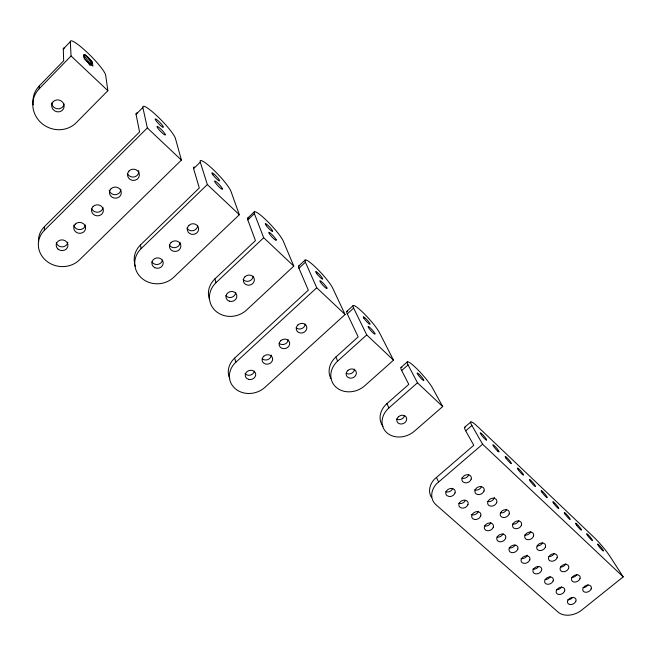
<?xml version="1.0" encoding="UTF-8"?>
<svg xmlns="http://www.w3.org/2000/svg" width="656" height="656" viewBox="0 0 656 656"><rect width="100%" height="100%" fill="white"/><g stroke="black" fill="none" stroke-linecap="round" stroke-linejoin="round"><path stroke-width="0.98" d="M136.063 114.308L142.869 107.494A23.255 3.583 45.9 0 1 157.522 116.407A23.255 3.583 45.9 0 1 175.455 138.506L181.4 160.08L79.433 259.932A23.657 21.5 6.9 0 1 46.117 260.703A23.657 21.5 6.9 0 1 44.378 230.322L44.436 226.648L139.564 131.954L136.063 114.308A23.214 3.747 45.8 0 1 137.26 113.029M39.155 88.814L39.245 85.944L63.665 60.795L63.288 48.962L70.307 41.713A24.854 3.862 45.2 0 1 87.428 52.652A24.854 3.862 45.2 0 1 105.714 75.358L107.863 90.7L76.276 122.68A25.264 23.772 25.6 0 1 41.057 122.762A25.264 23.772 25.6 0 1 39.155 88.814L71.053 55.973L70.307 41.713M452.738 488.285L452.492 488.917A4.822 3.854 -25.5 0 1 447.048 491.984L445.719 491.68M468.761 474.665L468.515 475.297A4.846 3.879 -26.6 0 1 463.046 478.38L461.717 478.076M465.44 500.389L465.391 500.503A4.789 3.788 -25.8 0 1 458.675 503.25M481.578 486.408L481.332 487.031A4.805 3.813 -26.8 0 1 474.591 489.786M478.339 511.295L478.093 511.901A4.748 3.731 -26 0 1 471.426 514.624M490.836 522.52L490.59 523.127A4.715 3.665 -26.2 0 1 484.595 526.014M506.612 509.343L506.358 509.95A4.731 3.69 -27.2 0 1 500.339 512.853M503.136 533.574L502.89 534.173A4.674 3.608 -26.4 0 1 496.936 537.034M518.83 520.536L518.584 521.135A4.699 3.633 -27.3 0 1 512.607 524.013M515.05 544.939L515.001 545.046A4.641 3.551 -26.5 0 1 509.089 547.883M530.86 531.557L530.606 532.147A4.666 3.575 -27.4 0 1 524.677 535.001M527.17 555.173L526.924 555.755A4.608 3.501 -26.7 0 1 521.061 558.568M542.496 542.881L542.455 542.996A4.625 3.518 -27.6 0 1 537.207 545.907M554.164 553.566L554.115 553.672A4.592 3.46 -27.7 0 1 548.908 556.559M565.857 563.611L565.595 564.185A4.559 3.411 -27.8 0 1 560.421 567.046M561.667 586.808L561.618 586.915A4.51 3.337 -27.1 0 1 556.501 589.736M576.96 574.435L576.911 574.541A4.526 3.354 -27.9 0 1 571.77 577.378M83.542 56.088L84.936 54.661L89.167 58.335L92.389 62.353L92.89 66.108L89.314 63.87L84.542 58.605L83.73 54.473L84.936 54.661M83.747 57.441L85.829 55.301M84.099 59.015L86.887 56.162M85.239 60.049L88.019 57.195M86.387 61.18L89.167 58.335M87.461 62.336L90.241 59.491M88.396 63.443L91.184 60.598M89.126 64.419L91.914 61.566M89.601 65.198L92.389 62.353M90.495 65.026L92.586 62.886M44.378 230.322L147.329 127.936L142.869 107.494M193.594 168.674L200.285 162.147A22.279 3.419 46.5 0 1 213.2 169.543A22.279 3.419 46.5 0 1 230.961 191.347L239.325 214.725L173.733 277.283A22.763 20.885 -5.3 0 1 141.63 278.128A22.763 20.885 -5.3 0 1 141.097 248.64L140.507 244.926L199.309 187.96L193.594 168.674A22.247 3.575 46.4 0 1 194.315 167.009M141.097 248.64L207.337 184.541L200.285 162.147M247.804 217.981L254.348 211.757M247.788 219.883L254.372 213.626A21.451 3.255 47 0 1 265.713 219.67A21.451 3.255 47 0 1 283.31 241.17L293.79 266.106L246.566 310.042A22.042 19.934 -15 0 1 215.644 311.026A22.042 19.934 -15 0 1 216.004 282.703L214.938 278.857L255.455 240.596L247.788 219.883A21.418 3.403 47 0 1 248.895 217.989M216.004 282.703L263.696 237.718L254.372 213.626M298.644 266.065L305.073 260.088M298.931 268.214L305.401 262.203A20.738 3.091 47.5 0 1 315.331 267.033A20.738 3.091 47.5 0 1 332.74 288.23L345.089 314.503L264.95 387.36A21.246 18.507 -15.8 0 1 235.233 388.672A21.246 18.507 -15.8 0 1 235.807 362.276L234.659 358.078L308.32 290.157L298.931 268.214A20.705 3.231 47.5 0 1 299.505 265.893M235.807 362.276L316.733 287.754L305.401 262.203M465.252 427.179A19.172 2.739 49.1 0 0 465.703 430.828L473.788 445.285L434.247 479.364A19.303 15.416 -25.5 0 0 431.476 497.404M471.894 425.498L482.595 444.219L436.437 483.898A19.409 15.457 -25.5 0 0 436.027 504.792L558.026 612.056A17.999 13.186 -27.2 0 0 581.839 609.998L623.2 576.87L610.244 556.764A18.163 2.198 49.8 0 0 593.934 537.272L477.822 426.777A19.196 2.624 49 0 0 471.894 425.498L465.703 430.828M346.844 311.338L353.166 305.589M347.27 313.896L353.633 308.115A20.123 2.936 48 0 1 362.284 311.846A20.123 2.936 48 0 1 379.504 332.74L393.51 360.177L364.695 385.802A20.853 17.917 -23.7 0 1 335.938 387.089A20.853 17.917 -23.7 0 1 337.635 361.12L335.88 357.003L358.176 336.897L347.27 313.896A20.098 3.067 48 0 1 347.754 311.28M337.635 361.12L366.737 334.921L353.633 308.115M401.037 367.434L407.335 361.858M401.685 370.533L408.032 364.908A19.86 2.854 48.5 0 1 415.437 367.409A19.86 2.854 48.5 0 1 432.739 388.352L442.685 406.572L414.412 431.164A20.254 16.859 -25.3 0 1 386.72 432.616A20.254 16.859 -25.3 0 1 388.926 407.917L386.917 403.637L408.795 384.359L401.685 370.533A19.836 2.977 48.5 0 1 401.972 367.45M388.926 407.917L417.478 382.792L408.032 364.908M464.727 427.212L470.86 421.931M71.053 55.973L107.863 90.7M147.329 127.936L181.4 160.08M207.337 184.541L239.325 214.725M263.696 237.718L293.79 266.106M316.733 287.754L345.089 314.503M366.737 334.921L393.51 360.177M417.478 382.792L442.685 406.572M482.595 444.219L623.2 576.87M436.355 477.306L438.561 481.824M404.44 415.74A5.035 4.198 -25.3 0 1 402.858 418.208L402.235 418.684A5.035 4.198 -25.3 0 1 396.511 418.987M383.022 426.375A20.131 16.802 -25.3 0 1 386.917 403.637M64.009 103.853A6.273 5.904 26.1 0 1 62.443 107.141L61.738 107.756A6.273 5.904 26.1 0 1 51.644 102.967M33.177 104.919A25.092 23.616 26.1 0 1 39.245 85.944M63.288 48.962A24.813 4.026 45.1 0 1 64.583 48.019M102.967 207.542A5.888 5.469 6.5 0 1 101.442 210.584L100.762 211.15A5.888 5.469 6.5 0 1 91.619 208.6M85.321 224.942A5.879 5.412 6.9 0 1 83.812 227.952L83.14 228.518A5.879 5.412 6.9 0 1 73.734 225.197M120.811 189.125A5.896 5.535 5.9 0 1 119.212 193.061L118.531 193.635A5.896 5.535 5.9 0 1 109.142 190.191M38.474 242.089A23.501 21.386 7.2 0 1 44.436 226.648M138.67 170.544A5.896 5.601 5 0 1 137.137 175.39L136.448 175.972A5.896 5.601 5 0 1 127.313 173.307M56.252 242.49A5.871 5.346 7.2 0 0 61.361 246.812A5.871 5.346 7.2 0 0 67.338 243.811L67.65 243.023A5.871 5.346 7.2 0 0 67.822 242.203M288.189 339.603A5.314 4.682 -19.3 0 1 286.524 343.014L285.885 343.523A5.314 4.682 -19.3 0 1 279.12 343.318M229.772 378.668A21.115 18.434 -15.8 0 1 234.659 358.078M305.237 324.007A5.33 4.723 -21.4 0 1 303.539 327.451L302.9 327.967A5.33 4.723 -21.4 0 1 296.127 327.738M254.405 371.173A5.281 4.608 -15.8 0 1 254.2 371.886L253.864 372.575A5.281 4.608 -15.8 0 1 244.975 373.6M271.272 355.076A5.297 4.649 -17.5 0 1 269.641 358.463L269.001 358.971A5.297 4.649 -17.5 0 1 262.244 358.783M162.442 259.965A5.65 5.191 -5.1 0 1 162.245 260.76L161.917 261.523A5.65 5.191 -5.1 0 1 156.94 264.491A5.65 5.191 -5.1 0 1 151.864 261.801M180.006 242.343A5.666 5.248 -7.1 0 1 178.375 246.09L177.71 246.64A5.666 5.248 -7.1 0 1 169.338 244.991M197.653 225.393A5.674 5.305 -9.7 0 1 195.996 229.174L195.316 229.731A5.674 5.305 -9.7 0 1 186.952 228.042M135.464 266.32A22.607 20.779 -5.1 0 1 134.939 264.77M134.554 263.179A22.607 20.779 -5.1 0 1 140.507 244.926M235.693 292.404A5.478 4.961 -14.9 0 1 235.406 293.954L235.069 294.692A5.478 4.961 -14.9 0 1 225.82 295.667M209.453 299.448A21.902 19.844 -14.9 0 1 214.938 278.857M253.036 276.16A5.494 5.002 -17.3 0 1 251.363 279.768L250.699 280.301A5.494 5.002 -17.3 0 1 243.122 279.423M330.862 378.528A20.73 17.843 -23.7 0 1 335.88 357.003M354.502 369.164A5.182 4.461 -23.7 0 1 352.805 372.469L352.165 372.961A5.182 4.461 -23.7 0 1 346.229 373.231M588.047 584.742A4.494 3.305 -27.9 0 1 582.946 587.555M494.337 497.338A4.772 3.747 -27 0 1 494.198 497.961L493.943 498.585A4.772 3.747 -27 0 1 487.884 501.512M550.228 576.69A4.543 3.395 -27 0 1 545.079 579.535M538.666 566.3A4.576 3.444 -26.8 0 1 532.844 569.088M572.491 597.526A4.477 3.288 -27.2 0 1 567.752 599.789M455.018 492.828L454.772 493.46A4.854 3.862 -25.5 0 1 449.303 496.543L446.867 495.583A4.854 3.862 -25.5 0 1 446.203 491.541L446.547 490.934A4.854 3.862 -25.5 0 1 454.124 489.417L454.542 489.868A4.854 3.862 -25.5 0 1 455.018 492.828M471.147 479.142L470.893 479.782A4.871 3.887 -26.6 0 1 465.399 482.882L462.972 481.898A4.871 3.887 -26.6 0 1 462.332 477.814L462.685 477.207A4.871 3.887 -26.6 0 1 470.278 475.69L470.696 476.149A4.871 3.887 -26.6 0 1 471.147 479.142M467.974 504.456L467.728 505.071A4.813 3.797 -25.7 0 1 460.397 507.555L459.897 507.186A4.813 3.797 -25.7 0 1 459.257 503.201L459.61 502.594A4.813 3.797 -25.7 0 1 467.113 501.086L467.523 501.528A4.813 3.797 -25.7 0 1 467.974 504.456M484.021 490.918L483.767 491.549A4.838 3.821 -26.8 0 1 476.412 494.034L475.912 493.656A4.838 3.821 -26.8 0 1 475.313 489.63L475.666 489.023A4.838 3.821 -26.8 0 1 483.185 487.515L483.587 487.966A4.838 3.821 -26.8 0 1 484.021 490.918M480.725 515.895L480.479 516.502A4.772 3.739 -26 0 1 473.206 518.962L472.714 518.601A4.772 3.739 -26 0 1 472.107 514.673L472.459 514.083A4.772 3.739 -26 0 1 479.897 512.574L480.299 513.008A4.772 3.739 -26 0 1 480.725 515.895M496.682 502.504L496.436 503.127A4.797 3.764 -27 0 1 489.138 505.587L488.646 505.218A4.797 3.764 -27 0 1 488.072 501.25L488.425 500.651A4.797 3.764 -27 0 1 495.879 499.15L496.28 499.593A4.797 3.764 -27 0 1 496.682 502.504M493.271 527.145L493.025 527.752A4.74 3.682 -26.2 0 1 485.809 530.196L485.325 529.843A4.74 3.682 -26.2 0 1 484.751 525.964L485.104 525.374A4.74 3.682 -26.2 0 1 492.467 523.873L492.869 524.308A4.74 3.682 -26.2 0 1 493.271 527.145M509.146 513.91L508.892 514.517A4.756 3.698 -27.1 0 1 501.66 516.969L501.176 516.608A4.756 3.698 -27.1 0 1 500.635 512.689L500.987 512.098A4.756 3.698 -27.1 0 1 508.367 510.598L508.761 511.032A4.756 3.698 -27.1 0 1 509.146 513.91M505.628 538.223L505.374 538.822A4.707 3.624 -26.4 0 1 498.224 541.249L497.74 540.897A4.707 3.624 -26.4 0 1 497.199 537.075L497.551 536.493A4.707 3.624 -26.4 0 1 504.849 535.001L505.243 535.427A4.707 3.624 -26.4 0 1 505.628 538.223M521.413 525.128L521.159 525.735A4.723 3.641 -27.3 0 1 513.984 528.162L513.509 527.809A4.723 3.641 -27.3 0 1 513 523.947L513.353 523.357A4.723 3.641 -27.3 0 1 520.667 521.864L521.053 522.299A4.723 3.641 -27.3 0 1 521.413 525.128M517.781 549.129L517.535 549.72A4.666 3.567 -26.5 0 1 510.434 552.131L509.966 551.786A4.666 3.567 -26.5 0 1 509.45 548.014L509.802 547.44A4.666 3.567 -26.5 0 1 517.035 545.948L517.42 546.366A4.666 3.567 -26.5 0 1 517.781 549.129M533.492 536.173L533.238 536.772A4.69 3.583 -27.4 0 1 526.12 539.183L525.653 538.83A4.69 3.583 -27.4 0 1 525.169 535.025L525.522 534.443A4.69 3.583 -27.4 0 1 532.77 532.959L533.148 533.377A4.69 3.583 -27.4 0 1 533.492 536.173M529.753 559.871L529.507 560.454A4.633 3.51 -26.7 0 1 522.463 562.848L521.996 562.504A4.633 3.51 -26.7 0 1 521.512 558.781L521.864 558.223A4.633 3.51 -26.7 0 1 529.031 556.731L529.408 557.141A4.633 3.51 -26.7 0 1 529.753 559.871M545.382 547.047L545.128 547.637A4.649 3.526 -27.5 0 1 538.068 550.031L537.6 549.687A4.649 3.526 -27.5 0 1 537.149 545.931L537.502 545.357A4.649 3.526 -27.5 0 1 544.685 543.873L545.054 544.291A4.649 3.526 -27.5 0 1 545.382 547.047M541.544 570.441L541.29 571.015A4.6 3.452 -26.8 0 1 534.304 573.393L533.845 573.065A4.6 3.452 -26.8 0 1 533.385 569.392L533.738 568.834A4.6 3.452 -26.8 0 1 540.847 567.342L541.216 567.752A4.6 3.452 -26.8 0 1 541.544 570.441M557.083 557.756L556.829 558.338A4.617 3.469 -27.6 0 1 549.826 560.716L549.367 560.38A4.617 3.469 -27.6 0 1 548.941 556.665L549.293 556.108A4.617 3.469 -27.6 0 1 556.411 554.623L556.78 555.033A4.617 3.469 -27.6 0 1 557.083 557.756M553.147 580.855L552.893 581.421A4.567 3.403 -26.9 0 1 545.964 583.783L545.513 583.455A4.567 3.403 -26.9 0 1 545.079 579.83L545.431 579.281A4.567 3.403 -26.9 0 1 552.475 577.797L552.844 578.198A4.567 3.403 -26.9 0 1 553.147 580.855M568.613 568.293L568.35 568.875A4.584 3.419 -27.7 0 1 561.405 571.237L560.954 570.9A4.584 3.419 -27.7 0 1 560.552 567.243L560.905 566.686A4.584 3.419 -27.7 0 1 567.965 565.21L568.326 565.611A4.584 3.419 -27.7 0 1 568.613 568.293M564.578 591.105L564.324 591.671A4.535 3.346 -27.1 0 1 557.452 594.016L557.01 593.688A4.535 3.346 -27.1 0 1 556.6 590.113L556.944 589.572A4.535 3.346 -27.1 0 1 563.93 588.088L564.291 588.489A4.535 3.346 -27.1 0 1 564.578 591.105M579.961 578.682L579.707 579.248A4.551 3.362 -27.8 0 1 572.811 581.593L572.368 581.265A4.551 3.362 -27.8 0 1 571.991 577.657L572.344 577.108A4.551 3.362 -27.8 0 1 579.338 575.632L579.699 576.034A4.551 3.362 -27.8 0 1 579.961 578.682M575.837 601.208L575.583 601.765A4.502 3.296 -27.2 0 1 568.76 604.094L568.326 603.774A4.502 3.296 -27.2 0 1 567.94 600.24L568.293 599.707A4.502 3.296 -27.2 0 1 575.214 598.231L575.566 598.616A4.502 3.296 -27.2 0 1 575.837 601.208M591.138 588.908L590.884 589.465A4.518 3.313 -27.9 0 1 584.045 591.802L583.61 591.474A4.518 3.313 -27.9 0 1 583.258 587.907L583.602 587.366A4.518 3.313 -27.9 0 1 590.539 585.898L590.892 586.292A4.518 3.313 -27.9 0 1 591.138 588.908M53.234 101.664L52.644 102.385A6.314 5.945 25.6 0 0 61.812 110.741L62.517 110.126A6.314 5.945 25.6 0 0 62.066 101.623A6.314 5.945 25.6 0 0 53.234 101.664M75.309 224.106L74.735 224.77A5.92 5.437 6.6 0 0 75.678 231.798A5.92 5.437 6.6 0 0 83.353 232.183L84.034 231.617A5.92 5.437 6.6 0 0 83.673 223.917A5.92 5.437 6.6 0 0 75.309 224.106M93.095 206.517L92.521 207.189A5.929 5.502 6.1 0 0 93.414 214.299A5.929 5.502 6.1 0 0 101.098 214.709L101.778 214.135A5.929 5.502 6.1 0 0 101.475 206.353A5.929 5.502 6.1 0 0 93.095 206.517M111.036 188.78L110.454 189.461A5.937 5.568 5.4 0 0 118.99 197.087L119.679 196.513A5.937 5.568 5.4 0 0 119.425 188.633A5.937 5.568 5.4 0 0 111.036 188.78M129.125 170.896L128.543 171.577A5.937 5.633 4.5 0 0 137.03 179.318L137.727 178.735A5.937 5.633 4.5 0 0 137.53 170.773A5.937 5.633 4.5 0 0 129.125 170.896M171.101 242.523L170.527 243.171A5.699 5.273 -7.3 0 0 171.175 249.993A5.699 5.273 -7.3 0 0 178.547 250.338L179.219 249.788A5.699 5.273 -7.3 0 0 179.162 242.318A5.699 5.273 -7.3 0 0 171.101 242.523M188.887 225.41L188.305 226.066A5.715 5.33 -9.9 0 0 196.275 233.339L196.956 232.782A5.715 5.33 -9.9 0 0 196.948 225.221A5.715 5.33 -9.9 0 0 188.887 225.41M245.057 276.66L244.483 277.283A5.527 5.027 -17.4 0 0 244.909 283.835A5.527 5.027 -17.4 0 0 251.994 284.13L252.658 283.597A5.527 5.027 -17.4 0 0 252.814 276.414A5.527 5.027 -17.4 0 0 245.057 276.66M263.753 356.282L263.195 356.872A5.33 4.666 -17.5 0 0 263.556 362.957A5.33 4.666 -17.5 0 0 270.354 363.145L271.002 362.637A5.33 4.666 -17.5 0 0 271.207 355.954A5.33 4.666 -17.5 0 0 263.753 356.282M280.793 340.669L280.235 341.259A5.346 4.707 -19.3 0 0 280.547 347.418A5.346 4.707 -19.3 0 0 287.353 347.623L288 347.114A5.346 4.707 -19.3 0 0 288.255 340.357A5.346 4.707 -19.3 0 0 280.793 340.669M297.963 324.933L297.398 325.532A5.363 4.74 -21.4 0 0 297.66 331.756A5.363 4.74 -21.4 0 0 304.474 331.977L305.13 331.46A5.363 4.74 -21.4 0 0 305.442 324.638A5.363 4.74 -21.4 0 0 297.963 324.933M347.877 370.468L347.327 371.042A5.215 4.477 -23.7 0 0 347.45 376.97A5.215 4.477 -23.7 0 0 354.01 377.134L354.642 376.642A5.215 4.477 -23.7 0 0 355.085 370.132A5.215 4.477 -23.7 0 0 347.877 370.468M398.569 416.716L398.028 417.265A5.068 4.215 -25.3 0 0 398.012 422.899A5.068 4.215 -25.3 0 0 404.317 423.005L404.941 422.53A5.068 4.215 -25.3 0 0 405.515 416.339A5.068 4.215 -25.3 0 0 398.569 416.716M486.227 439.996L484.817 438.872A4.797 0.656 49 0 1 481.488 435.108L481.119 434.592A4.797 0.656 49 0 1 481.996 433.985L482.455 434.436A4.797 0.656 49 0 1 484.874 437.175L485.301 437.724A4.797 0.656 49 0 1 486.227 439.996M602.544 550.474L602.183 550.146A4.543 0.549 49.8 0 1 599.084 546.645L598.69 546.128A4.543 0.549 49.8 0 1 598.854 544.947L599.256 545.341A4.543 0.549 49.8 0 1 601.511 547.891L601.937 548.424A4.543 0.549 49.8 0 1 602.544 550.474M497.822 451.18L497.396 450.795A4.772 0.648 49.1 0 1 494.091 447.064L493.714 446.547A4.772 0.648 49.1 0 1 494.509 445.875L494.968 446.318A4.772 0.648 49.1 0 1 497.371 449.032L497.789 449.581A4.772 0.648 49.1 0 1 497.822 451.18M363.924 318.258L363.637 317.816A5.027 0.73 48 0 1 365.581 318.349A5.027 0.73 48 0 1 370.033 323.9L370.082 324.121A5.027 0.73 48 0 1 367.754 322.703A5.027 0.73 48 0 1 363.924 318.258M423.563 379.644L423.325 379.242A4.961 0.713 48.5 0 0 419.225 374.387A4.961 0.713 48.5 0 0 417.232 373.453L417.388 373.781A4.961 0.713 48.5 0 0 421.734 379.061A4.961 0.713 48.5 0 0 423.563 379.644M374.83 333.404L374.609 333.01A5.109 0.754 48 0 0 370.435 328.066A5.109 0.754 48 0 0 368.147 326.877L368.278 327.188A5.109 0.754 48 0 0 372.674 332.551A5.109 0.754 48 0 0 374.83 333.404M326.901 287.935L326.704 287.558A5.264 0.795 47.6 0 0 322.465 282.515A5.264 0.795 47.6 0 0 319.866 281.071L319.98 281.358A5.264 0.795 47.6 0 0 324.425 286.795A5.264 0.795 47.6 0 0 326.901 287.935M276.184 239.809L276.012 239.448A5.445 0.845 47.1 0 0 271.699 234.315A5.445 0.845 47.1 0 0 268.763 232.577L268.845 232.847A5.445 0.845 47.1 0 0 273.339 238.358A5.445 0.845 47.1 0 0 276.184 239.809M222.409 188.789L222.261 188.444A5.658 0.886 46.5 0 0 217.882 183.213A5.658 0.886 46.5 0 0 214.578 181.154L214.627 181.4A5.658 0.886 46.5 0 0 219.161 186.993A5.658 0.886 46.5 0 0 222.409 188.789M165.304 134.603L165.189 134.283A5.904 0.927 45.9 0 0 160.736 128.953A5.904 0.927 45.9 0 0 157.014 126.534L157.03 126.747A5.904 0.927 45.9 0 0 161.597 132.422A5.904 0.927 45.9 0 0 165.304 134.603M57.859 248.944A5.912 5.371 6.9 0 0 67.757 246.779A5.912 5.371 6.9 0 0 60.549 240.006A5.912 5.371 6.9 0 0 57.859 248.944M156.554 121.393A5.814 0.894 45.9 0 0 163.295 127.338A5.814 0.894 45.9 0 0 158.022 120.671A5.814 0.894 45.9 0 0 156.554 121.393M248.493 379.357A5.314 4.625 -15.8 0 0 255.709 373.953A5.314 4.625 -15.8 0 0 247.271 371.419A5.314 4.625 -15.8 0 0 248.493 379.357M316.84 273.732A5.182 0.771 47.5 0 0 322.654 279.153A5.182 0.771 47.5 0 0 318.037 273.06A5.182 0.771 47.5 0 0 316.84 273.732M212.88 174.816A5.568 0.853 46.5 0 0 219.448 180.949A5.568 0.853 46.5 0 0 214.914 174.84A5.568 0.853 46.5 0 0 212.88 174.816M154.767 267.673A5.691 5.223 -5.3 0 0 163.237 262.925A5.691 5.223 -5.3 0 0 154.644 258.628A5.691 5.223 -5.3 0 0 154.767 267.673M266.361 225.705A5.363 0.812 47 0 0 272.535 231.47A5.363 0.812 47 0 0 267.951 225.361A5.363 0.812 47 0 0 266.361 225.705M229.362 301.219A5.51 4.986 -15 0 0 236.832 295.52A5.51 4.986 -15 0 0 228.034 292.683A5.51 4.986 -15 0 0 229.362 301.219M565.193 514.296A4.608 0.582 49.6 0 0 570.187 519.503A4.608 0.582 49.6 0 0 566.349 514.124A4.608 0.582 49.6 0 0 565.193 514.296M506.014 458.167A4.74 0.631 49.2 0 0 511.295 463.661A4.74 0.631 49.2 0 0 507.58 458.323A4.74 0.631 49.2 0 0 506.014 458.167M518.224 469.745A4.715 0.623 49.3 0 0 523.447 475.174A4.715 0.623 49.3 0 0 519.7 469.827A4.715 0.623 49.3 0 0 518.224 469.745M587.62 535.575A4.559 0.558 49.7 0 0 592.507 540.667A4.559 0.558 49.7 0 0 588.637 535.28A4.559 0.558 49.7 0 0 587.62 535.575M530.237 481.143A4.682 0.615 49.4 0 0 535.403 486.514A4.682 0.615 49.4 0 0 531.639 481.16A4.682 0.615 49.4 0 0 530.237 481.143M542.069 492.361A4.658 0.599 49.5 0 0 547.178 497.683A4.658 0.599 49.5 0 0 543.389 492.312A4.658 0.599 49.5 0 0 542.069 492.361M553.721 503.414A4.633 0.59 49.5 0 0 558.773 508.671A4.633 0.59 49.5 0 0 554.96 503.3A4.633 0.59 49.5 0 0 553.721 503.414M576.493 525.021A4.584 0.566 49.7 0 0 581.429 530.163A4.584 0.566 49.7 0 0 577.575 524.775A4.584 0.566 49.7 0 0 576.493 525.021"/></g></svg>
